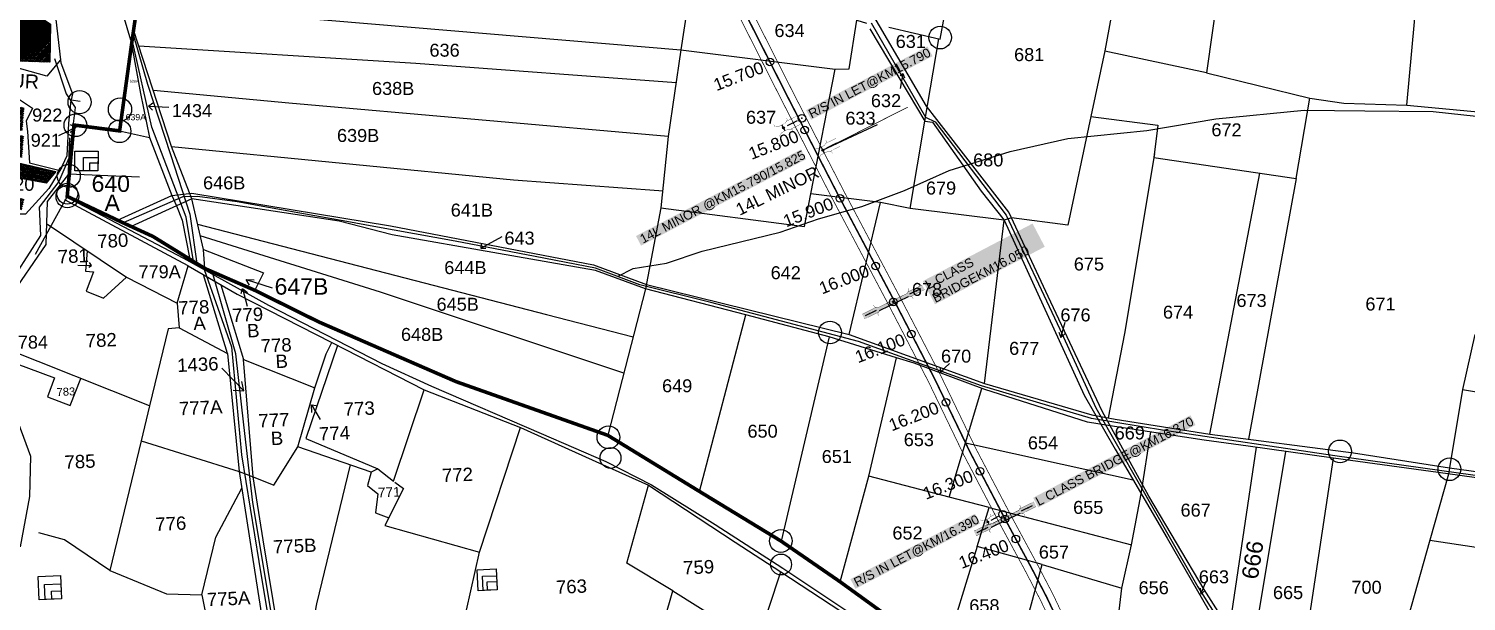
# Model space of a CAD drawing. Header units: millimetres. Extents: x 194974 to 210505, y 1603976 to 1614238.
# Drawn here: x 197916 to 199803, y 1608152 to 1608904 of the extents above; entities that cross this region are included whole.
import ezdxf
from ezdxf.enums import TextEntityAlignment as Align

# ---------------------------------------------------------------- set-up
doc = ezdxf.new("R2010")
doc.units = ezdxf.units.MM
doc.header["$LTSCALE"] = 15
doc.header["$PDMODE"] = 32
doc.header["$PDSIZE"] = 10
doc.linetypes.add('ACAD_ISO02W100', pattern=[15, 12, -3])
doc.linetypes.add('HIDDEN2', pattern=[0.1875, 0.125, -0.0625])
for name, color, linetype in [('BOUNDRY STONES', 240, 'Continuous'), ('CANAL1', 7, 'Continuous'), ('CS', 134, 'Continuous'), ('CSMark', 72, 'Continuous'), ('PLOTS', 7, 'Continuous'), ('PLOTS NO', 7, 'Continuous'), ('ROADS', 1, 'Continuous'), ('STRUCTURE', 5, 'Continuous'), ('text2', 7, 'Continuous'), ('VILLAGE', 7, 'Continuous'), ('VILLAGE BOUNDRY', 5, 'Continuous'), ('wells', 7, 'Continuous')]:
    doc.layers.add(name, color=color, linetype=linetype)
doc.styles.get("Standard").update_dxf_attribs({"font": 'arial.ttf'})
doc.dimstyles.get("Standard").update_dxf_attribs({"dimtxt": 0.18, "dimasz": 0.18, "dimexe": 0.18, "dimexo": 0.0625, "dimgap": 0.09, "dimtad": 0, "dimtih": 1, "dimtoh": 1, "dimdec": 4, "dimzin": 0, "dimdsep": 46, "dimtxsty": 'Standard', "dimcen": 0.09, "dimadec": 0, "dimazin": 0, "dimtfac": 1, "dimtdec": 4, "dimtofl": 0, "dimtmove": 0, "dimatfit": 3, "dimfxl": 1, "dimtolj": 1, "dimtzin": 0, "dimarcsym": 0})

# ---------------------------------------------------------------- blocks, each defined once
blk = doc.blocks.new('OT')
at = {"layer": 'STRUCTURE', "color": 190}
for points, const_width in [([(769775.2, 1706601.8), (769775.2, 1706597.8), (769769.2, 1706593.8), (769761.8, 1706593.8), (769754.4, 1706593.8), (769748.4, 1706597.8), (769748.4, 1706601.8)], 0.5), ([(769751.4, 1706595.8), (769729.4, 1706595.8)], 0.5), ([(769751.4, 1706579), (769729.4, 1706579)], 0.5), ([(769748.4, 1706573), (769748.4, 1706577), (769754.4, 1706581), (769761.8, 1706581), (769761.8, 1706581), (769761.8, 1706581), (769769.2, 1706581), (769775.2, 1706577), (769775.2, 1706573)], 0.5), ([(769761.8, 1706593.8), (769761.8, 1706581)], 2.5)]:
    blk.add_lwpolyline(points, dxfattribs=dict(at, const_width=const_width))
at = {"layer": 'STRUCTURE', "color": 0}
blk.add_circle((769761.8, 1706587.4), 1.87, dxfattribs=at)
blk.add_leader([(769732.6, 1706587.4), (769753.8, 1706587.4)], dimstyle='Standard', override={"dimasz": 10, "dimgap": 0.09, "dimtad": 0}, dxfattribs=at)
blk = doc.blocks.new('SLB')
at = {"layer": 'STRUCTURE'}
h = blk.add_hatch(dxfattribs=at)
h.set_pattern_fill('DOTS', color=6, scale=20, angle=320.3722, style=0)
h.set_pattern_definition([(320.372247934, (-159.4327, -72.9564), (1.2786241598, 0.5641323054), [0, -1.25])])
h.paths.add_polyline_path([(769699.5, 1706871.1), (769699.5, 1706861.1), (769729.1, 1706861.1), (769732.1, 1706863.1), (769792.1, 1706863.1), (769795.1, 1706861.1), (769824.7, 1706861.1), (769824.7, 1706871.1), (769795.1, 1706871.1), (769792.1, 1706869.1), (769732.1, 1706869.1), (769729.1, 1706871.1)])
at = {"layer": 'STRUCTURE', "color": 6, "linetype": 'ACAD_ISO02W100', "ltscale": 0.5, "const_width": 0.5}
for points in [[(769699.5, 1706871.1), (769729.1, 1706871.1)], [(769795.1, 1706871.1), (769824.7, 1706871.1)], [(769699.5, 1706861.1), (769729.1, 1706861.1)], [(769795.1, 1706861.1), (769824.7, 1706861.1)]]:
    blk.add_lwpolyline(points, dxfattribs=at)
at = {"layer": 'STRUCTURE', "color": 6, "const_width": 0.628}
for points in [[(769726.1, 1706877.1), (769726.1, 1706873.1), (769732.1, 1706869.1), (769792.1, 1706869.1), (769798.1, 1706873.1), (769798.1, 1706877.1)], [(769726.1, 1706855.1), (769726.1, 1706859.1), (769732.1, 1706863.1), (769792.1, 1706863.1), (769798.1, 1706859.1), (769798.1, 1706855.1)]]:
    blk.add_lwpolyline(points, dxfattribs=at)
at = {"layer": 'STRUCTURE', "color": 6}
blk.add_lwpolyline([(769732.1, 1706863.1), (769792.1, 1706863.1)], dxfattribs=at)
blk.add_lwpolyline([(769732.1, 1706863.1), (769792.1, 1706863.1)], dxfattribs=at)
at = {"layer": 'STRUCTURE', "color": 0}
blk.add_circle((769762.1, 1706866.1), 1.24, dxfattribs=at)
for points in [[(769703.8, 1706866), (769726.7, 1706866)], [(769818.6, 1706865.8), (769795.7, 1706865.8)]]:
    blk.add_leader(points, dimstyle='Standard', override={"dimasz": 10, "dimgap": 0.09, "dimtad": 0}, dxfattribs=at)

msp = doc.modelspace()

# ---------------------------------------------------------------- hatches: boundary and pattern name
at = {"layer": 'VILLAGE'}
h = msp.add_hatch(dxfattribs=at)
h.set_pattern_fill('ANSI31', color=30, scale=11.805297, angle=2.6274)
h.set_pattern_definition([(47.627391, (153890.0272, 1592848.3399), (-1.09018614, 0.99452142), [])])
h.paths.add_polyline_path([(197717.2, 1608778.7), (197778.5, 1608777.5), (197782.5, 1608759.6), (197779.8, 1608744.3), (197747.3, 1608750.3), (197740.4, 1608725.5), (197723.1, 1608727), (197724, 1608737.1), (197697, 1608745), (197693.5, 1608746.6), (197696.2, 1608756.5), (197712.8, 1608755.4)])
h.paths.add_polyline_path([(197725.7, 1608835.5), (197779.6, 1608830.7), (197779.2, 1608784.8), (197718.6, 1608785.3)])
h.paths.add_polyline_path([(197788, 1608781.2), (197821.5, 1608778.2), (197821.3, 1608900.9), (197760.6, 1608900.7), (197759.6, 1608852.9), (197793, 1608852.3), (197792.5, 1608827.2)])
h.paths.add_polyline_path([(197828, 1608854.9), (197888.2, 1608855.8), (197890.8, 1608802.8), (197910.2, 1608799.9), (197907.8, 1608769.8), (197830.5, 1608776.1), (197828.7, 1608828.4)])
h.paths.add_polyline_path([(197816.7, 1608685.4), (197864, 1608669), (197907, 1608665.9), (197910.2, 1608680.3), (197877.9, 1608685.7), (197880.5, 1608708), (197825.2, 1608718.9)])
h.paths.add_polyline_path([(197894.7, 1608729.4), (197951.8, 1608716.2), (197939.3, 1608701.1), (197888.7, 1608710)])
h.paths.add_polyline_path([(197826.3, 1608772.4), (197818.1, 1608732.2), (197875.9, 1608721.6), (197880.5, 1608735.9), (197895.5, 1608741), (197897.4, 1608735.5), (197907.4, 1608734.7), (197909.7, 1608763.1)])
h.paths.add_polyline_path([(197787.2, 1608744), (197815.2, 1608738.7), (197822.3, 1608771.2), (197792.3, 1608774.8)])
h.paths.add_polyline_path([(197787.9, 1608738.5), (197818.8, 1608728.6), (197807.7, 1608695.3), (197779.9, 1608704.1)])
h.paths.add_polyline_path([(197682.9, 1608840.9), (197673.3, 1608808), (197685.1, 1608804.7), (197676.5, 1608772.6), (197702.2, 1608764.9), (197716.5, 1608838.3)])
h.paths.add_polyline_path([(197719.5, 1608856.5), (197753.7, 1608850.7), (197753.5, 1608893.1), (197720.7, 1608898.5)])
h.paths.add_polyline_path([(197714.3, 1608972.6), (197767.6, 1608968.4), (197757.1, 1608915.4), (197706.5, 1608918.9)])
h.paths.add_polyline_path([(197829.1, 1608900.9), (197889.1, 1608900.1), (197890.8, 1608862.7), (197831.9, 1608862.7), (197825.9, 1608897.6)])
h.paths.add_polyline_path([(197878.2, 1608955.1), (197908.7, 1608952.7), (197904.9, 1608936.7), (197931.4, 1608918.6), (197944.6, 1608909.5), (197944.1, 1608859.5), (197901.8, 1608861), (197901.7, 1608874.7), (197896.1, 1608886.9), (197894.8, 1608909.2), (197876.4, 1608904.5)])
h.paths.add_polyline_path([(197813.5, 1608968.6), (197872.6, 1608965.7), (197867.1, 1608906.6), (197805.9, 1608907.9)])
h.paths.add_polyline_path([(197743.3, 1609025.1), (197829.7, 1609021), (197824, 1608981.2), (197734.1, 1608978.3)])
h.paths.add_polyline_path([(197707.2, 1609030.7), (197735.6, 1609026.5), (197729.9, 1608985.9), (197706.1, 1608986.5)])
h.paths.add_polyline_path([(197662.1, 1609061.5), (197700, 1609055.8), (197703.8, 1608972.3), (197662.4, 1608972.2)])

# ---------------------------------------------------------------- linework, layer by layer
at = {"layer": 'BOUNDRY STONES', "color": 1}
for points in [[(197966.9, 1608683.4), (197970.1, 1608760.5)], [(197968.5, 1608713), (198061.7, 1608709)], [(197966.7, 1608683.6), (197924.6, 1608607.4)]]:
    msp.add_lwpolyline(points, dxfattribs=at)
for centre, radius in [((199112.5, 1608892), 14.9), ((197983, 1608807.3), 15.2), ((198036, 1608797.6), 15.2), ((197977.5, 1608776.9), 14.9), ((198035.4, 1608769), 14.9), ((197968.7, 1608710.4), 15.2), ((197966.9, 1608683.4), 14.9), ((197966.9, 1608687), 13.7), ((198967.9, 1608504.9), 14.9), ((198677.1, 1608367.4), 14.9), ((198679.8, 1608340.3), 13.7), ((199637.3, 1608348.9), 14.9), ((199780.9, 1608325.5), 14.9), ((198903.4, 1608231.3), 14.9), ((198903.7, 1608200.4), 13.7)]:
    msp.add_circle(centre, radius, dxfattribs=at)
at = {"layer": 'CANAL1', "color": 200, "const_width": 1}
for points in [[(198849, 1608919.3), (198904.6, 1608809.5), (198970.9, 1608680.7), (199044.8, 1608541.2), (199097.3, 1608440), (199143.7, 1608343.8), (199190.5, 1608254.4), (199223.5, 1608193.4), (199244.1, 1608153.8), (199260, 1608120.5)], [(198865, 1608927.4), (198920.6, 1608817.7), (198986.8, 1608689), (199060.7, 1608549.5), (199113.4, 1608448), (199159.7, 1608351.9), (199206.4, 1608262.9), (199239.4, 1608201.8), (199260.3, 1608161.8), (199276.4, 1608127.9)]]:
    msp.add_lwpolyline(points, dxfattribs=at)
at = {"layer": 'CANAL1', "color": 1, "linetype": 'HIDDEN2', "ltscale": 4}
for points, const_width in [([(198857, 1608923.3), (198912.6, 1608813.6), (198978.9, 1608684.9), (199052.8, 1608545.4), (199105.3, 1608444), (199151.7, 1608347.9), (199197.6, 1608260.3), (199198.5, 1608258.6), (199211.8, 1608233.9), (199231.5, 1608197.6), (199252.2, 1608157.8), (199268.2, 1608124.2)], 2), ([(198958.4, 1608744.2), (199070, 1608800.7)], 1)]:
    msp.add_lwpolyline(points, dxfattribs=dict(at, const_width=const_width))
at = {"layer": 'CS', "color": 2}
msp.add_lwpolyline([(198958, 1608744), (199030.1, 1608777.8)], dxfattribs=at)
at = {"layer": 'PLOTS'}
for points in [[(199599, 1607739.2), (199619.4, 1607802.5), (199612.6, 1607826.4), (199572.5, 1607943), (199547.6, 1608004.7), (199500.8, 1608101.5), (199459.2, 1608167.8), (199386.2, 1608290.1), (199325.3, 1608401.5), (199254.4, 1608552.3), (199202.4, 1608663), (199108, 1608784.4), (199094.4, 1608801.9), (199019.2, 1608930.4), (198954.7, 1609041), (198895.6, 1609142.4), (198833.5, 1609249.1), (198791.9, 1609352), (198768.4, 1609399.9), (198735.9, 1609440.6), (198713.9, 1609468.1), (198650.3, 1609523.9), (198571.2, 1609589.4), (198481.5, 1609658.3)], [(199517.2, 1609186.5), (199474, 1608968), (199477.9, 1608957.2), (199462.2, 1608845.7), (199328.7, 1608874.2)], [(198050.3, 1608888.6), (198021.5, 1608986), (197998.5, 1609063.8), (197989.7, 1609150.8)], [(199045.3, 1608905.7), (199112.7, 1608890.1), (199161.5, 1609155.1)], [(199462.2, 1608845.7), (199597.7, 1608812.4), (199642.4, 1608805.8), (199725.2, 1608803.2), (199754.7, 1609127.2)], [(199725.2, 1608803.2), (199865.2, 1608790.2), (199862.4, 1608850), (199866.9, 1608989.2), (199868.7, 1609045.4), (199856, 1609055.1)], [(199350.4, 1608993.4), (199328.8, 1608874.7), (199310.4, 1608788.2), (199280, 1608645.7), (199205.9, 1608655.5)], [(198058.8, 1608935.9), (198772.1, 1608875.7), (198974.8, 1608850.6)], [(198780.7, 1608933.3), (198772.1, 1608875.7), (198755.4, 1608762), (198745.8, 1608668.6), (198934.6, 1608643.9), (198942.8, 1608686.8)], [(197951.4, 1608919.5), (197958.4, 1608858.8), (197973.8, 1608818), (197971.8, 1608810.2), (197983.5, 1608808.4)], [(199072.9, 1608667.5), (199034.1, 1608675.6), (198942.8, 1608686.8), (198974.8, 1608850.6), (198992.9, 1608851), (199003.2, 1608914.8), (199016, 1608910.7)], [(198147.4, 1608588.9), (198145.4, 1608613.7), (198130.1, 1608680.2), (198103.7, 1608749), (198053.9, 1608902)], [(199020.1, 1608903.6), (199070.4, 1608819), (199092.4, 1608782.2), (199102.4, 1608781), (199166.5, 1608690.4), (199196.7, 1608652.3), (199254.7, 1608525.2), (199301.6, 1608422.5), (199342.4, 1608351.6), (199410.5, 1608234.8), (199488.1, 1608099.9), (199520.5, 1608043.5), (199555.7, 1607964.8), (199594.7, 1607854.4), (199607.9, 1607817.1), (199591.4, 1607746.9)], [(198051.2, 1608883.5), (198062.7, 1608818.6), (198074.9, 1608760.9), (198103.9, 1608684.6), (198110.1, 1608671), (198117.7, 1608652.3), (198127.7, 1608601.1)], [(198060.9, 1608881.2), (198424.1, 1608858.6), (198765.8, 1608833)], [(199205.9, 1608655.5), (199196.7, 1608652.3), (199072.9, 1608667.5), (199092.4, 1608782.2), (199110.8, 1608890.5)], [(197958, 1608862.7), (197940.1, 1608841.2), (197896.1, 1608853.7), (197901.3, 1608812.4), (197921.1, 1608799.4), (197912.7, 1608782.4), (197914.6, 1608768.8), (197917.2, 1608727.4), (197957.5, 1608717.7), (197966.6, 1608737.1), (197968.7, 1608779.4), (197971.8, 1608810.2)], [(197959.6, 1608722.1), (197942.8, 1608694.1), (197911.8, 1608660.4), (197856.3, 1608660.3), (197810.8, 1608683), (197719.6, 1608723.7), (197712.4, 1608736.7), (197702.3, 1608735.8), (197687.9, 1608743.6), (197685, 1608760.5), (197662.6, 1608769.7), (197669.4, 1608805.4), (197674.6, 1608828.5), (197677.9, 1608842.9), (197657.7, 1608849.7)], [(198755.4, 1608762), (198257.8, 1608805.7), (198079.9, 1608822.5)], [(199310.4, 1608788.2), (199398.4, 1608777.1), (199393.1, 1608734.8), (199579.6, 1608707.2), (199597.7, 1608812.4)], [(198035.5, 1608769.5), (198074.9, 1608760.9)], [(198103.7, 1608749), (198552.4, 1608705.1), (198743.2, 1608691.5), (198748.1, 1608691)], [(199393.7, 1608739.6), (199354.3, 1608503.6), (199333.1, 1608392.8)], [(197968.2, 1608712.5), (197940.6, 1608676.7), (197938.5, 1608620.6), (197873.4, 1608526.1)], [(199466.3, 1608371.4), (199532.1, 1608714.2)], [(199579.6, 1608707.2), (199517.4, 1608364.9)], [(197940.8, 1608647), (198044.7, 1608577.7), (198111.1, 1608543.4), (198125.6, 1608592.3), (197963.8, 1608679)], [(198032.8, 1608652.3), (198103.9, 1608684.6), (198130.3, 1608687.7), (198391.2, 1608645), (198657.6, 1608593.7), (198727.1, 1608568.1), (198993, 1608502.1), (199170.8, 1608438.2), (199311.7, 1608396.9), (199342.3, 1608391.1), (199466.3, 1608371.4), (199654.8, 1608347.2), (199780.9, 1608327.3)], [(200120.9, 1608271.7), (199778.6, 1608319.3), (199628.9, 1608340.1), (199516.9, 1608355.7), (199458.9, 1608363.8), (199335.6, 1608382.6), (199305.7, 1608387.2), (199171.2, 1608430), (199078.3, 1608464.5), (199055.3, 1608471.7), (198966.9, 1608499.4), (198857.3, 1608527.9), (198725.7, 1608562.1), (198660, 1608586.1), (198532.6, 1608608.5), (198393.1, 1608632.9), (198323.5, 1608650.9), (198130.1, 1608680.2), (198050.8, 1608644)], [(198993, 1608502.1), (199034.1, 1608675.6)], [(198745.8, 1608668.6), (198725.7, 1608562.1), (198676.2, 1608370)], [(199170.8, 1608438.2), (199196.7, 1608652.3)], [(198137.8, 1608646.9), (198595.8, 1608528.4), (198709.5, 1608499.2)], [(198697.3, 1608451.7), (198377.9, 1608557.7), (198141.3, 1608631.6)], [(197992.7, 1608612.3), (197990.6, 1608585.2), (198001.1, 1608584.4), (197991.4, 1608559.1), (198014.4, 1608550.2), (198044.7, 1608577.7)], [(198145.4, 1608613.7), (198224.3, 1608583.2), (198213, 1608560.3)], [(198111.1, 1608543.4), (198113.5, 1608510.9), (198177, 1608477.2), (198145.8, 1608580.5)], [(198125.6, 1608592.3), (198189.9, 1608555.1), (198314, 1608491.6), (198435.1, 1608429.7), (198561.7, 1608380.4), (198669.2, 1608331.8), (198729.5, 1608304.5), (198843.6, 1608229.8), (198903.3, 1608190.7), (198982.1, 1608139.1), (199086.5, 1608070.8), (199198.1, 1607992.9), (199270, 1607942.8), (199366.8, 1607885.3), (199453.3, 1607827.9), (199524.5, 1607780.7), (199590.6, 1607723.8), (199685.3, 1607642.4), (199713.2, 1607618.4), (199734.4, 1607600.2), (199775.7, 1607544.7), (199852.4, 1607474.5), (199888.5, 1607451.1), (199921.5, 1607432.8)], [(198168.2, 1608567.6), (198197.9, 1608469.5), (198291.6, 1608432.5), (198306.5, 1608476.9), (198314, 1608491.6)], [(198796.8, 1608296.2), (198857.3, 1608527.9)], [(198113.5, 1608510.9), (198099.1, 1608509.8), (198074.7, 1608408.7), (197879, 1608486.7)], [(198966.9, 1608499.4), (198903.6, 1608231.2)], [(199814.4, 1608502.2), (199798.2, 1608430.1), (200135.3, 1608374.7)], [(198321.5, 1608487.8), (198280.1, 1608365.7), (198374.3, 1608326.2), (198365.7, 1608321.5), (198269.3, 1608354.9), (198291.6, 1608432.5)], [(197881.6, 1608470.9), (197950.1, 1608445.3), (197940.8, 1608420.3), (197955.9, 1608414.6), (197970.5, 1608409.1), (197984.7, 1608444.6)], [(198177, 1608477.2), (198192.3, 1608322.6), (198212.6, 1608193.1), (198237.5, 1608033.9), (198257.3, 1608031.1)], [(198338, 1608331.1), (198294.1, 1608148.7), (198271.1, 1608028.5), (198257.3, 1608031.1), (198224.1, 1608232.8), (198210.6, 1608315.4), (198197.9, 1608469.5)], [(199124.4, 1608288.8), (199018.9, 1608316.4), (199055.3, 1608471.7)], [(198374.3, 1608326.2), (198395, 1608309.7), (198435.1, 1608429.7)], [(199176.7, 1608275.3), (199124.4, 1608288.8), (199167.3, 1608431.4)], [(199798.2, 1608430.1), (199780.9, 1608327.3), (200122.1, 1608279.9)], [(198074.7, 1608408.7), (198063.6, 1608362.6), (198192.3, 1608322.6), (198210.6, 1608315.4), (198237.9, 1608304.6), (198269.3, 1608354.9)], [(197895.6, 1608404.2), (197918.7, 1608342.6), (197917.1, 1608289.7), (197905.1, 1608223.6)], [(198396.7, 1608308.3), (198408.1, 1608300.3), (198383.8, 1608251.8), (198507.7, 1608216.5), (198561.7, 1608380.4)], [(199512.2, 1608009.3), (199470.7, 1608020.6), (199487.5, 1608100.9), (199417.6, 1608117.2), (199347.6, 1608139.5), (199350.9, 1608169.5), (199363.6, 1608226.3), (199376.4, 1608293.2), (199388.9, 1608374.5)], [(198063.6, 1608362.6), (198022.6, 1608192.6), (197963.1, 1608232.8), (197929.6, 1608242)], [(199145.9, 1608360.1), (199365.6, 1608311.7)], [(199527.1, 1608354.3), (199491.7, 1608116)], [(199565.9, 1608348.9), (199518.4, 1608065)], [(199577.3, 1607997.6), (199628.9, 1608340.1)], [(198365.7, 1608321.5), (198360.9, 1608304.2), (198374.5, 1608293.1), (198371.2, 1608268.2), (198388.8, 1608261.8)], [(198981.1, 1608177.8), (199018.9, 1608316.4)], [(199780.9, 1608327.3), (199779.8, 1608319.2), (199755.2, 1608232.2), (200105.6, 1608179.4)], [(198022.6, 1608192.6), (198097.1, 1608162.1), (198143.6, 1608160.6), (198161.9, 1608236.4), (198195.7, 1608300.8)], [(198761.7, 1608165.7), (198701.4, 1608202.4), (198729.5, 1608304.5)], [(199161, 1608224.1), (199176.7, 1608275.3), (199363.6, 1608226.3)], [(198271.1, 1608028.5), (198368.7, 1608004.3), (198388.6, 1608084.6), (198391.3, 1608095.4), (198471.6, 1608068.4), (198485, 1608115), (198507.7, 1608216.5)], [(199246.5, 1608200.5), (199161, 1608224.1), (199116.8, 1608079.5)], [(199755.2, 1608232.2), (199711.2, 1608075.4), (199681.6, 1607969.9), (199750.2, 1607952.3), (199772, 1608051), (199781.4, 1608124.8), (200090, 1608074.8)], [(199197.6, 1608021.5), (199246.5, 1608200.5), (199350.9, 1608169.5)], [(198872.2, 1608096.8), (198903.3, 1608190.7)], [(198143.6, 1608160.6), (198152.6, 1608114.6), (198206.8, 1608076.1), (198230.1, 1608038.7), (198237.5, 1608033.9), (198260.9, 1607945.7), (198311.5, 1607814.1), (198334.6, 1607803.5), (198281.9, 1607938.2), (198257.3, 1608031.1)], [(198715.4, 1608004.6), (198761.7, 1608165.7), (198886, 1608088.2), (198852.1, 1607927.4), (198788.5, 1607940.8), (198757.1, 1607966)]]:
    msp.add_lwpolyline(points, dxfattribs=at)
at = {"layer": 'PLOTS NO'}
for points in [[(199059.9, 1608842.4), (199063.6, 1608844.7), (199065.7, 1608839.2)], [(199063.6, 1608844.7), (199059.9, 1608825.1)], [(198078.5, 1608796.8), (198073.4, 1608802.1), (198078.9, 1608806.4)], [(198073.4, 1608802.1), (198100.2, 1608800.7)], [(197978.1, 1608774), (197955.1, 1608762.9)], [(197970.8, 1608777.8), (197978.1, 1608774), (197970.6, 1608767.6)], [(198509.8, 1608615.5), (198537.4, 1608631)], [(198510, 1608620.7), (198509.8, 1608615.5), (198516.2, 1608615.6)], [(197980.6, 1608593.5), (197998.4, 1608592.9)], [(197995, 1608590.6), (197998.4, 1608592.9), (197995.9, 1608596.8)], [(198195.2, 1608556.3), (198196.8, 1608562.5), (198203.3, 1608557.3)], [(198196.8, 1608562.5), (198203, 1608539.6)], [(198206.1, 1608566.9), (198201.6, 1608574.6), (198211.9, 1608574.1)], [(198201.6, 1608574.6), (198235.8, 1608563.5)], [(199270.7, 1608498.5), (199276.7, 1608518.6)], [(199268.4, 1608505.5), (199270.7, 1608498.5), (199275.9, 1608503.2)], [(199112.4, 1608452.9), (199124.8, 1608464.2)], [(198198.4, 1608428.3), (198169.5, 1608457.9)], [(199112.5, 1608457.9), (199112.4, 1608452.9), (199116.7, 1608454.5)], [(198184.7, 1608429.2), (198198.4, 1608428.3), (198195.8, 1608440.5)], [(198287.6, 1608399.9), (198287.4, 1608409.8), (198293.5, 1608409.2)], [(198287.4, 1608409.8), (198298.8, 1608390.8)], [(199454.5, 1608161.5), (199461.5, 1608178.4)], [(199453.7, 1608169.2), (199454.5, 1608161.5), (199459.5, 1608165.8)]]:
    msp.add_lwpolyline(points, dxfattribs=at)
at = {"layer": 'ROADS'}
for points in [[(198053.1, 1608896.1), (198072.2, 1608830.7), (198102.2, 1608738.5), (198127.6, 1608660.2), (198136.9, 1608595.4)], [(199022.1, 1608911.3), (199093.3, 1608787.6), (199105.9, 1608781.6), (199199.3, 1608658.8), (199269.6, 1608509.1), (199316.8, 1608406.1), (199373.6, 1608306.2), (199450.8, 1608171.2), (199499.4, 1608093.6), (199540.8, 1608009.4), (199575.6, 1607923.7), (199609.9, 1607826.6), (199612.1, 1607805.2), (199595, 1607743.3)], [(198132.4, 1608598.2), (198122.7, 1608656.4), (198077.7, 1608774.5), (198052, 1608889.1)], [(197950.1, 1608864.5), (197965.5, 1608818.3), (197977.3, 1608800.1), (197968.9, 1608733.8), (197955.5, 1608703.3), (197929.9, 1608669.6), (197931.7, 1608632.2), (197884, 1608557.8)], [(197966.4, 1608682.7), (198013.5, 1608657.9), (198119.2, 1608602.4), (198230.7, 1608540.6), (198379.8, 1608464.1), (198444.7, 1608434.7), (198589, 1608372.3), (198673.6, 1608335.8), (198733.4, 1608304.9), (198817.1, 1608252.9), (198905.9, 1608195.8), (198988.7, 1608140.6)], [(200121.3, 1608274.6), (199858.6, 1608311.2), (199630.7, 1608343), (199406.8, 1608376.4), (199311.1, 1608391.9), (199166.9, 1608435), (199005.2, 1608493), (198811.4, 1608544.1), (198718.3, 1608567.4), (198660.1, 1608589.2), (198581, 1608604.6), (198476, 1608625), (198369, 1608644.2), (198333.7, 1608650.5), (198272.1, 1608661.6), (198189.6, 1608676.4), (198137.6, 1608683.6), (198118.4, 1608682.8), (198040.3, 1608648.7)], [(198146.3, 1608587.4), (198182.3, 1608486), (198195.3, 1608344.4), (198218.4, 1608204.4), (198244.4, 1608046.2), (198262.8, 1607969.1), (198304.7, 1607847.8), (198332.7, 1607766.4), (198404.5, 1607624.7), (198478.6, 1607465.6), (198543, 1607318.8), (198575.7, 1607244.5), (198636.4, 1607119.4), (198676.3, 1607053.5)], [(198778.6, 1606794.1), (198740.5, 1606891.3), (198713.2, 1606955.2), (198687.7, 1606996.2), (198677.2, 1607063.4), (198636.2, 1607132.3), (198584.8, 1607235.9), (198551.8, 1607311.1), (198517.8, 1607388.6), (198488, 1607456.4), (198424.2, 1607600.9), (198367.9, 1607720.9), (198320, 1607822.9), (198276.4, 1607947), (198250.3, 1608042.8), (198230.5, 1608161.6), (198210.5, 1608281.7), (198198.7, 1608383.9), (198187.9, 1608477), (198158.5, 1608580.6)]]:
    msp.add_lwpolyline(points, dxfattribs=at)
at = {"layer": 'ROADS', "color": 1}
msp.add_lwpolyline([(198689.2, 1608578.3), (198709.4, 1608588.8), (198753.3, 1608595.7), (198800, 1608611.5), (198902.5, 1608636.8), (198952.8, 1608654.3), (199009.5, 1608670.1), (199065.5, 1608691.3), (199124.1, 1608717.4), (199204.4, 1608742.3), (199280, 1608759.5), (199383.6, 1608769.9), (199474.3, 1608785.4), (199590.1, 1608796.5), (199669.7, 1608795.8), (199759.7, 1608794.9), (199836, 1608786.6), (199897.8, 1608779.8), (200053.2, 1608752.6), (200125, 1608755.6), (200199.1, 1608755.8)], dxfattribs=at)
at = {"layer": 'text2', "color": 2}
for p in [(198889, 1608860.1), (198934.8, 1608770.5), (198980.9, 1608681), (199028, 1608592.1), (199074.8, 1608502.9), (199120.2, 1608413.1), (199164.8, 1608322.9), (199211.8, 1608233.9)]:
    msp.add_point(p, dxfattribs=at)
at = {"layer": 'text2', "color": 3}
for p in [(198931, 1608786, 9), (199051, 1608545, 10), (199194.5, 1608266.3, 1), (199197.6, 1608260.3, 1)]:
    msp.add_point(p, dxfattribs=at)
at = {"layer": 'VILLAGE', "color": 30}
for points in [[(197878.2, 1608955.1), (197908.7, 1608952.7), (197904.9, 1608936.7), (197931.4, 1608918.6), (197944.6, 1608909.5), (197944.1, 1608859.5), (197901.8, 1608861), (197901.7, 1608874.7), (197896.1, 1608886.9), (197894.8, 1608909.2), (197876.4, 1608904.5), (197878.2, 1608955.1)], [(197894.7, 1608729.4), (197951.8, 1608716.2), (197939.3, 1608701.1), (197888.7, 1608710), (197894.7, 1608729.4)]]:
    msp.add_lwpolyline(points, dxfattribs=at)
at = {"layer": 'VILLAGE BOUNDRY', "const_width": 4.72}
msp.add_lwpolyline([(199116.8, 1608079.5), (198981.1, 1608177.8), (198903.6, 1608231.2), (198796.8, 1608296.2), (198676.2, 1608370), (198477.2, 1608440.4), (198296.9, 1608518.8), (198213.4, 1608560.1), (198147.4, 1608588.9), (198079.2, 1608631), (198038.5, 1608649.6), (197966.7, 1608683.6), (197975.5, 1608777.2), (198035.5, 1608769.5), (198051.2, 1608883.5), (198066.3, 1608988.3)], dxfattribs=at)
at = {"layer": 'wells', "color": 0}
for points in [[(197976.7, 1608742.7), (198007.2, 1608742.7), (198007.1, 1608717.1), (197976.7, 1608717.1)], [(197988.1, 1608734.6), (198007.2, 1608734.6), (198007.1, 1608717.1), (197988.1, 1608717.1)], [(197996.6, 1608727.4), (198007.1, 1608727.4), (198007.1, 1608717.1), (197996.6, 1608717.1)]]:
    msp.add_lwpolyline(points, close=True, dxfattribs=at)
at = {"layer": 'wells'}
for points in [[(197928.6, 1608184.6), (197957.9, 1608186), (197959.3, 1608155.5), (197930, 1608154.2)], [(198530.9, 1608167.1), (198506, 1608166), (198504.7, 1608193.6), (198529.7, 1608194.7)], [(198530.9, 1608167.1), (198512.5, 1608166.3), (198511.6, 1608185), (198530.1, 1608185.8)], [(197959.3, 1608155.5), (197937.9, 1608154.5), (197937, 1608174.3), (197958.4, 1608175.3)], [(197959.3, 1608155.5), (197946.6, 1608154.9), (197946.1, 1608165.4), (197958.9, 1608166)], [(198530.9, 1608167.1), (198518.3, 1608166.6), (198517.8, 1608177.8), (198530.4, 1608178.3)]]:
    msp.add_lwpolyline(points, close=True, dxfattribs=at)

# ---------------------------------------------------------------- block references
at = {"layer": 'STRUCTURE', "color": 0}
for name, p, xscale, yscale, zscale, rotation in [('OT', (133628.2, 2917656.9, 9), 0.7, 0.7, 0.7, 207.1330848081789), ('OT', (133679.8, 2917627.7), 0.7, 0.7, 0.7, 207.1330848081789), ('SLB', (238756.5, 298458.4, 10), 0.7, 0.7, 0.7, 26.01037342201415), ('SLB', (238903.1, 298173.7, 1), 0.7, 0.7, 0.7, 26.01037342201415), ('OT', (146952.2, 2655363, 1), 0.5599999999999999, 0.5599999999999999, 0.5599999999999999, 207.1330848081789)]:
    msp.add_blockref(name, p, dxfattribs=dict(at, xscale=xscale, yscale=yscale, zscale=zscale, rotation=rotation))

# ---------------------------------------------------------------- texts
at = {"layer": 'CSMark', "color": 1}
for s, p in [('15.700', (198816, 1608829)), ('15.800', (198862, 1608738.8)), ('15.900', (198907.5, 1608650.3)), ('16.000', (198954.5, 1608562.2)), ('16.100', (199001.7, 1608471.9)), ('16.200', (199046, 1608382.5)), ('16.300', (199090.9, 1608292.7)), ('16.400', (199137.8, 1608201.9))]:
    msp.add_text(s, height=16, rotation=21.2907, dxfattribs=at).set_placement(p, align=Align.MIDDLE_LEFT)
msp.add_text('14L MINOR', height=16, rotation=26.0472, dxfattribs=at).set_placement((198951.7, 1608716.9), align=Align.MIDDLE_RIGHT)
at = {"layer": 'PLOTS NO'}
for s, p in [('634', (198895, 1608892.7)), ('631', (199054.1, 1608878.4)), ('636', (198442.2, 1608866.9)), ('681', (199209.5, 1608861.1)), ('638B', (198366.8, 1608816.7)), ('1434', (198104, 1608787.6)), ('632', (199021.6, 1608800.7)), ('922', (197920.7, 1608781.8)), ('637', (198857.6, 1608778.9)), ('633', (198988.1, 1608777.7)), ('921', (197918.8, 1608748.7)), ('639B', (198320.8, 1608755)), ('672', (199468.5, 1608762.4)), ('680', (199155.8, 1608722.9)), ('920', (197884, 1608690.9)), ('646B', (198145, 1608692.8)), ('679', (199093.8, 1608686)), ('641B', (198470.1, 1608657.1)), ('643', (198540.6, 1608620.3)), ('779A', (198060.3, 1608576.2)), ('644B', (198461.6, 1608581.6)), ('675', (199287.9, 1608586.3)), ('642', (198890, 1608574.9)), ('678', (199075.4, 1608553)), ('645B', (198451.5, 1608533.5)), ('674', (199404.9, 1608523.1)), ('673', (199501.4, 1608538.4)), ('671', (199670.6, 1608533.8)), ('676', (199270.3, 1608519.5)), ('784', (197901.9, 1608483.8)), ('648B', (198404.8, 1608493.9)), ('670', (199113.6, 1608465.4)), ('677', (199203, 1608475.6)), ('649', (198747.5, 1608426.5)), ('650', (198859.6, 1608366.9)), ('653', (199064.7, 1608355.8)), ('654', (199227.6, 1608351.6)), ('669', (199341.5, 1608364.6)), ('651', (198957, 1608333.7)), ('655', (199287, 1608266.9)), ('667', (199428, 1608263.3)), ('652', (199049.8, 1608233.3)), ('657', (199242, 1608208.3)), ('656', (199372.9, 1608161.5)), ('663', (199452, 1608175.8)), ('700', (199652.3, 1608162.1)), ('665', (199549.3, 1608155.1)), ('658', (199150.7, 1608137.9))]:
    msp.add_text(s, height=17, dxfattribs=at).set_placement(p)
for s, height, rotation, p in [('BALAPANUR', 18.43, 357.5064, (197773.5, 1608831.5)), ('638A', 3.48, 359.968, (198048.8, 1608833)), ('639A', 8.19, 359.968, (198043.4, 1608783.5)), ('640', 21.62, 359.968, (197998.7, 1608689.5)), ('A', 21.6, 359.968, (198015.7, 1608664.4)), ('780', 17.5, 2.6274, (198006.5, 1608615.7)), ('781', 17.5, 2.6274, (197954.7, 1608595.5)), ('647B', 21.62, 359.968, (198238.9, 1608554.6)), ('778', 17.5, 2.6274, (198112.9, 1608528.3)), ('779', 17.5, 2.6274, (198183.5, 1608518.6)), ('A', 17.5, 2.6274, (198132.6, 1608508)), ('782', 17.5, 2.6274, (197991.4, 1608485.2)), ('B', 17.5, 2.6274, (198203.2, 1608498.3)), ('778', 17.5, 2.6274, (198220.9, 1608478.5)), ('1436', 17.5, 2.6274, (198111.4, 1608453)), ('B', 17.5, 2.6274, (198240.5, 1608458.1)), ('783', 10.43, 2.6274, (197953.1, 1608421.5)), ('777A', 17.5, 2.6274, (198113.8, 1608396.2)), ('773', 17.5, 2.6274, (198330, 1608395.4)), ('777', 17.5, 2.6274, (198218, 1608380.2)), ('B', 17.5, 2.6274, (198234.3, 1608357)), ('774', 17.5, 2.6274, (198297.5, 1608363)), ('785', 17.5, 2.6274, (197963.5, 1608325.9)), ('772', 17.5, 2.6274, (198458.9, 1608308.5)), ('771', 12.84, 2.6274, (198374.7, 1608288.3)), ('776', 17.5, 2.6274, (198082.6, 1608244.4)), ('775B', 17.5, 2.6274, (198237.2, 1608214.7)), ('666', 21.62, 80.9869, (199529.2, 1608179.9)), ('759', 17.5, 2.6274, (198775.5, 1608187.3)), ('763', 17.5, 2.6274, (198608.5, 1608161.8)), ('775A', 17.5, 2.6274, (198150.4, 1608145.6))]:
    msp.add_text(s, height=height, rotation=rotation, dxfattribs=at).set_placement(p)
at = {"layer": 'STRUCTURE', "color": 5, "char_height": 12, "attachment_point": 1, "rotation": 27.6645, "bg_fill": 1, "box_fill_scale": 1.1, "bg_fill_color": 7, "bg_fill_true_color": 16777215, "bg_fill_transparency": 0}
for s, insert, width in [('R/S IN LET@KM15.790', (198938.1, 1608796.3), 177.525), ('\\pi2.11034;14L MINOR @KM15.790/15.825', (198714.9, 1608631.1), 242.143), ('L CLASS BRIDGEKM16.050', (199091.4, 1608571.9), 160.218), ('L CLASS BRIDGE@KM16.370', (199236.2, 1608287.6), 230.641), ('\\pi1.43787;R/S IN LET@KM/16.390', (198996.3, 1608180.8), 182.183)]:
    msp.add_mtext(s, dxfattribs=dict(at, insert=insert, width=width))

doc.saveas('drawing.dxf')
